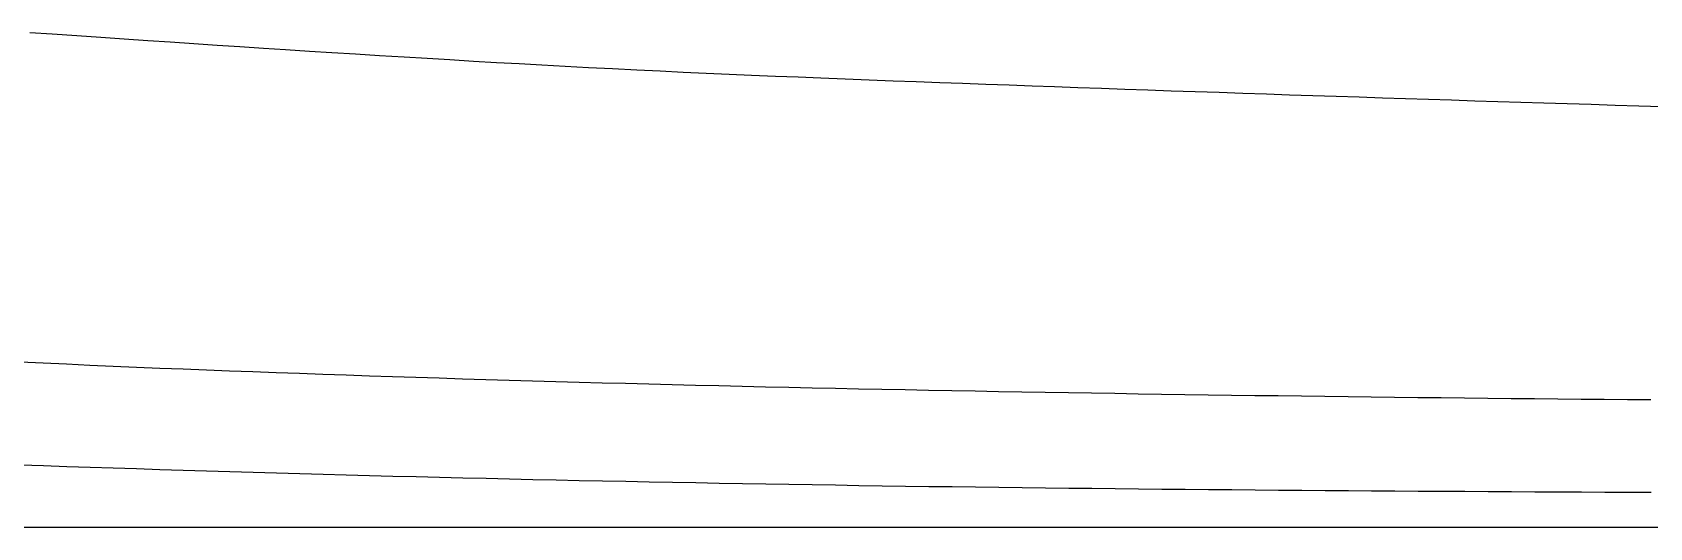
# Model space of a CAD drawing. Extents: x -4 to 218, y -16 to 16.
# Drawn here: x 72.39 to 79.33, y -15.92 to -13.79 of the extents above; entities that cross this region are included whole.
import ezdxf

# ---------------------------------------------------------------- set-up
doc = ezdxf.new("R2010")
doc.units = 0
doc.header["$MEASUREMENT"] = 0
doc.layers.add('Waterlines', color=7, linetype='Continuous')

msp = doc.modelspace()

# ---------------------------------------------------------------- linework, layer by layer
at = {"layer": 'Waterlines', "color": 135}
for points in [[(72.37965, -13.79432), (72.47485, -13.801), (72.58097, -13.80839), (72.68435, -13.81552), (72.78436, -13.82235), (72.88612, -13.82925), (72.98235, -13.83572), (73.08387, -13.84248), (73.18338, -13.84905), (73.28072, -13.85542), (73.38193, -13.86198), (73.47716, -13.8681), (73.57899, -13.87458), (73.67471, -13.88062), (73.77645, -13.88696), (73.87949, -13.89332), (73.98512, -13.89976), (74.08455, -13.90575), (74.18174, -13.91152), (74.28348, -13.91748), (74.3824, -13.92318), (74.47919, -13.92865), (74.57647, -13.93404), (74.6767, -13.93946), (74.77685, -13.94474), (74.87979, -13.95001), (74.98365, -13.95516), (75.0844, -13.96001), (75.18347, -13.96463), (75.28192, -13.96909), (75.38017, -13.97342), (75.47685, -13.97757), (75.57843, -13.98182), (75.67656, -13.98584), (75.77337, -13.98973), (75.87797, -13.99386), (75.98164, -13.99789), (76.08432, -14.00183), (76.18247, -14.00555), (76.28432, -14.00937), (76.381, -14.01296), (76.48113, -14.01664), (76.58165, -14.0203), (76.68078, -14.02388), (76.77644, -14.02731), (76.87698, -14.03088), (76.97756, -14.03443), (77.0777, -14.03793), (77.177, -14.04138), (77.27678, -14.04483), (77.38032, -14.04837), (77.48308, -14.05187), (77.58433, -14.05529), (77.68536, -14.05868), (77.78516, -14.06201), (77.88515, -14.06533), (77.98464, -14.0686), (78.08363, -14.07184), (78.18311, -14.07508), (78.28202, -14.07828), (78.38158, -14.08148), (78.48034, -14.08463), (78.57929, -14.08777), (78.67828, -14.09089), (78.77732, -14.09399), (78.87643, -14.09708), (78.9761, -14.10016), (79.07976, -14.10334), (79.1823, -14.10647), (79.28328, -14.10953), (79.38328, -14.11254)], [(79.33566, -15.37232), (79.23573, -15.3715), (79.13564, -15.37064), (79.03566, -15.36976), (78.93559, -15.36885), (78.83566, -15.36791), (78.73567, -15.36693), (78.63567, -15.36593), (78.53562, -15.36489), (78.43562, -15.36383), (78.33562, -15.36273), (78.23563, -15.36159), (78.13564, -15.36043), (78.03574, -15.35923), (77.93563, -15.35799), (77.83565, -15.35673), (77.73565, -15.35542), (77.63564, -15.35409), (77.53566, -15.35271), (77.43558, -15.3513), (77.33569, -15.34986), (77.23575, -15.34838), (77.13577, -15.34686), (77.0358, -15.3453), (76.93573, -15.3437), (76.83569, -15.34206), (76.73573, -15.34039), (76.63577, -15.33868), (76.53577, -15.33692), (76.43584, -15.33512), (76.33583, -15.33328), (76.23575, -15.3314), (76.13582, -15.32948), (76.03568, -15.3275), (75.93572, -15.32549), (75.83591, -15.32343), (75.73602, -15.32131), (75.63599, -15.31915), (75.5361, -15.31693), (75.43606, -15.31465), (75.33608, -15.31232), (75.23607, -15.30993), (75.13601, -15.30747), (75.036, -15.30496), (74.93601, -15.30238), (74.83607, -15.29974), (74.7361, -15.29704), (74.63617, -15.29427), (74.53623, -15.29143), (74.43627, -15.28853), (74.33622, -15.28556), (74.23634, -15.28252), (74.13641, -15.27942), (74.03641, -15.27625), (73.93636, -15.27301), (73.8363, -15.26971), (73.73637, -15.26634), (73.63664, -15.26291), (73.53671, -15.2594), (73.4367, -15.25582), (73.33678, -15.25217), (73.23666, -15.24843), (73.13689, -15.24462), (73.03689, -15.2407), (72.93706, -15.23669), (72.83714, -15.23255), (72.73701, -15.22828), (72.63726, -15.22387), (72.5372, -15.21929), (72.43734, -15.21455), (72.33746, -15.20967)], [(79.33721, -15.76994), (79.23723, -15.76951), (79.13721, -15.76907), (79.0373, -15.76861), (78.93714, -15.76813), (78.83727, -15.76763), (78.73721, -15.76711), (78.63728, -15.76657), (78.53735, -15.766), (78.43711, -15.76542), (78.33713, -15.7648), (78.23725, -15.76417), (78.13722, -15.76351), (78.03722, -15.76282), (77.93727, -15.7621), (77.8372, -15.76135), (77.73727, -15.76057), (77.63723, -15.75976), (77.53714, -15.75892), (77.43718, -15.75805), (77.33707, -15.75714), (77.23711, -15.7562), (77.13722, -15.75522), (77.03723, -15.7542), (76.93714, -15.75315), (76.83723, -15.75206), (76.73715, -15.75092), (76.63717, -15.74975), (76.53724, -15.74854), (76.43712, -15.74728), (76.33722, -15.74599), (76.2371, -15.74465), (76.13716, -15.74326), (76.03707, -15.74183), (75.93709, -15.74036), (75.83707, -15.73885), (75.73707, -15.73728), (75.63702, -15.73567), (75.537, -15.73401), (75.43709, -15.73231), (75.33701, -15.73055), (75.237, -15.72875), (75.13726, -15.7269), (75.03729, -15.72499), (74.93727, -15.72303), (74.83739, -15.72101), (74.73734, -15.71894), (74.63731, -15.71682), (74.53732, -15.71464), (74.43729, -15.71239), (74.33734, -15.7101), (74.2373, -15.70774), (74.13732, -15.70532), (74.03734, -15.70284), (73.93745, -15.70031), (73.83746, -15.69772), (73.73741, -15.69507), (73.63747, -15.69236), (73.53745, -15.6896), (73.43739, -15.68677), (73.33752, -15.6839), (73.23768, -15.68097), (73.1377, -15.67798), (73.03766, -15.67494), (72.93775, -15.67184), (72.83779, -15.66869), (72.73766, -15.66548), (72.6377, -15.66221), (72.53783, -15.65889), (72.43788, -15.6555), (72.33795, -15.65205)], [(79.41046, -15.92031), (79.31006, -15.92031), (79.21066, -15.92031), (79.11068, -15.92031), (79.01018, -15.92031), (78.90916, -15.92031), (78.80972, -15.92031), (78.70929, -15.92031), (78.60947, -15.92031), (78.50978, -15.92031), (78.40923, -15.92031), (78.30832, -15.92031), (78.20887, -15.92031), (78.10892, -15.92031), (78.00838, -15.92031), (77.90836, -15.92031), (77.80847, -15.92031), (77.70802, -15.92031), (77.60742, -15.92031), (77.5078, -15.92031), (77.40797, -15.92031), (77.30783, -15.92031), (77.20712, -15.92031), (77.10692, -15.92031), (77.00701, -15.92031), (76.90656, -15.92031), (76.80632, -15.92031), (76.7069, -15.92031), (76.60692, -15.92031), (76.50676, -15.92031), (76.40604, -15.92031), (76.30548, -15.92031), (76.20548, -15.92031), (76.10497, -15.92031), (76.00525, -15.92031), (75.90581, -15.92031), (75.80602, -15.92031), (75.70587, -15.92031), (75.60491, -15.92031), (75.50426, -15.92031), (75.40399, -15.92031), (75.30347, -15.92031), (75.20435, -15.92031), (75.1048, -15.92031), (75.00498, -15.92031), (74.90468, -15.92031), (74.80395, -15.92031), (74.70265, -15.92031), (74.6024, -15.92031), (74.5023, -15.92031), (74.40312, -15.92031), (74.30376, -15.92031), (74.20372, -15.92031), (74.10378, -15.92031), (74.00292, -15.92031), (73.90141, -15.92031), (73.80063, -15.92031), (73.70099, -15.92031), (73.60213, -15.92031), (73.50276, -15.92031), (73.40285, -15.92031), (73.30247, -15.92031), (73.20148, -15.92031), (73.10052, -15.92031), (72.99909, -15.92031), (72.89997, -15.92031), (72.80089, -15.92031), (72.70135, -15.92031), (72.64938, -15.92031), (72.59981, -15.92033), (72.49907, -15.92044), (72.40086, -15.92054), (72.30088, -15.92063)], [(79.40262, -15.92031), (79.30244, -15.92031), (79.20262, -15.92031), (79.10249, -15.92031), (79.0026, -15.92031), (78.90245, -15.92031), (78.80253, -15.92031), (78.70251, -15.92031), (78.60263, -15.92031), (78.50257, -15.92031), (78.40256, -15.92031), (78.30251, -15.92031), (78.2025, -15.92031), (78.10257, -15.92031), (78.00246, -15.92031), (77.9026, -15.92031), (77.80252, -15.92031), (77.70242, -15.92031), (77.60258, -15.92031), (77.50259, -15.92031), (77.40237, -15.92031), (77.30252, -15.92031), (77.20253, -15.92031), (77.10246, -15.92031), (77.0026, -15.92031), (76.90247, -15.92031), (76.80255, -15.92031), (76.70253, -15.92031), (76.60259, -15.92031), (76.50246, -15.92031), (76.4024, -15.92031), (76.30247, -15.92031), (76.20238, -15.92031), (76.10246, -15.92031), (76.0024, -15.92031), (75.90248, -15.92031), (75.80221, -15.92031), (75.70239, -15.92031), (75.60234, -15.92031), (75.50243, -15.92031), (75.40231, -15.92031), (75.30231, -15.92031), (75.20224, -15.92031), (75.10242, -15.92031), (75.00234, -15.92031), (74.90225, -15.92031), (74.8023, -15.92031), (74.70216, -15.92031), (74.60213, -15.92031), (74.50217, -15.92031), (74.4024, -15.92031), (74.30222, -15.92031), (74.20229, -15.92031), (74.10228, -15.92031), (74.00246, -15.92031), (73.90221, -15.92031), (73.80222, -15.92031), (73.70221, -15.92031), (73.60211, -15.92031), (73.50209, -15.92031), (73.40237, -15.92031), (73.30225, -15.92031), (73.20216, -15.92031), (73.10212, -15.92031), (73.00204, -15.92031), (72.90211, -15.92031), (72.80215, -15.92031), (72.70219, -15.92031), (72.60218, -15.92031), (72.50209, -15.92031), (72.4021, -15.92031), (72.30212, -15.92031)], [(79.40947, -15.92031), (79.30962, -15.92031), (79.20986, -15.92031), (79.10984, -15.92031), (79.0099, -15.92031), (78.90997, -15.92031), (78.81009, -15.92031), (78.71002, -15.92031), (78.61021, -15.92031), (78.50999, -15.92031), (78.41008, -15.92031), (78.31009, -15.92031), (78.21014, -15.92031), (78.11008, -15.92031), (78.01006, -15.92031), (77.90997, -15.92031), (77.81004, -15.92031), (77.70996, -15.92031), (77.61003, -15.92031), (77.50999, -15.92031), (77.41, -15.92031), (77.30984, -15.92031), (77.21007, -15.92031), (77.10992, -15.92031), (77.00986, -15.92031), (76.90984, -15.92031), (76.80985, -15.92031), (76.70984, -15.92031), (76.60991, -15.92031), (76.50985, -15.92031), (76.40983, -15.92031), (76.30995, -15.92031), (76.20976, -15.92031), (76.1097, -15.92031), (76.00986, -15.92031), (75.90971, -15.92031), (75.80987, -15.92031), (75.70975, -15.92031), (75.60981, -15.92031), (75.5098, -15.92031), (75.4098, -15.92031), (75.30963, -15.92031), (75.20969, -15.92031), (75.10974, -15.92031), (75.00981, -15.92031), (74.90969, -15.92031), (74.80968, -15.92031), (74.70967, -15.92031), (74.60974, -15.92031), (74.50958, -15.92031), (74.40969, -15.92031), (74.3096, -15.92031), (74.20963, -15.92031), (74.10973, -15.92031), (74.0097, -15.92031), (73.9096, -15.92031), (73.80956, -15.92031), (73.70977, -15.92031), (73.60977, -15.92031), (73.50971, -15.92031), (73.40983, -15.92031), (73.30968, -15.92031), (73.20969, -15.92031), (73.10979, -15.92031), (73.00956, -15.92031), (72.90968, -15.92031), (72.8096, -15.92031), (72.70963, -15.92031), (72.60965, -15.92031), (72.50953, -15.92031), (72.40969, -15.92031), (72.30966, -15.92031)], [(79.41199, -15.92031), (79.31184, -15.92031), (79.21191, -15.92031), (79.11196, -15.92031), (79.01201, -15.92031), (78.912, -15.92031), (78.81188, -15.92031), (78.71184, -15.92031), (78.61192, -15.92031), (78.51197, -15.92031), (78.41203, -15.92031), (78.31186, -15.92031), (78.21184, -15.92031), (78.11198, -15.92031), (78.0119, -15.92031), (77.91206, -15.92031), (77.81196, -15.92031), (77.71207, -15.92031), (77.61201, -15.92031), (77.51191, -15.92031), (77.41193, -15.92031), (77.31186, -15.92031), (77.21187, -15.92031), (77.1118, -15.92031), (77.012, -15.92031), (76.91199, -15.92031), (76.81195, -15.92031), (76.71175, -15.92031), (76.6118, -15.92031), (76.5119, -15.92031), (76.41172, -15.92031), (76.31159, -15.92031), (76.2118, -15.92031), (76.11169, -15.92031), (76.01167, -15.92031), (75.91142, -15.92031), (75.81168, -15.92031), (75.71159, -15.92031), (75.61153, -15.92031), (75.5116, -15.92031), (75.41151, -15.92031), (75.31153, -15.92031), (75.21169, -15.92031), (75.1116, -15.92031), (75.0116, -15.92031), (74.91177, -15.92031), (74.81172, -15.92031), (74.71169, -15.92031), (74.61159, -15.92031), (74.51173, -15.92031), (74.41173, -15.92031), (74.31165, -15.92031), (74.21179, -15.92031), (74.11165, -15.92031), (74.01175, -15.92031), (73.91179, -15.92031), (73.81179, -15.92031), (73.71169, -15.92031), (73.61182, -15.92031), (73.51189, -15.92031), (73.41174, -15.92031), (73.31178, -15.92031), (73.21171, -15.92031), (73.11176, -15.92031), (73.01175, -15.92031), (72.91167, -15.92031), (72.81161, -15.92031), (72.71169, -15.92031), (72.61154, -15.92031), (72.51161, -15.92031), (72.41164, -15.92031), (72.31156, -15.92031)], [(79.42106, -15.92031), (79.32092, -15.92031), (79.22078, -15.92031), (79.12053, -15.92031), (79.02066, -15.92031), (78.92059, -15.92031), (78.82043, -15.92031), (78.7204, -15.92031), (78.62033, -15.92031), (78.52026, -15.92031), (78.42017, -15.92031), (78.32002, -15.92031), (78.2198, -15.92031), (78.11989, -15.92031), (78.01969, -15.92031), (77.91966, -15.92031), (77.81951, -15.92031), (77.71964, -15.92031), (77.61945, -15.92031), (77.51936, -15.92031), (77.41919, -15.92031), (77.31916, -15.92031), (77.2191, -15.92031), (77.11893, -15.92031), (77.01889, -15.92031), (76.91885, -15.92031), (76.81873, -15.92031), (76.71875, -15.92031), (76.61847, -15.92031), (76.5183, -15.92031), (76.4183, -15.92031), (76.31824, -15.92031), (76.21807, -15.92031), (76.11812, -15.92031), (76.01796, -15.92031), (75.91772, -15.92031), (75.81769, -15.92031), (75.7177, -15.92031), (75.61742, -15.92031), (75.5174, -15.92031), (75.41738, -15.92031), (75.31749, -15.92031), (75.21724, -15.92031), (75.11721, -15.92031), (75.01707, -15.92031), (74.91708, -15.92031), (74.81702, -15.92031), (74.71675, -15.92031), (74.61658, -15.92031), (74.51653, -15.92031), (74.41648, -15.92031), (74.31638, -15.92031), (74.21626, -15.92031), (74.11622, -15.92031), (74.01612, -15.92031), (73.91587, -15.92031), (73.81597, -15.92031), (73.71577, -15.92031), (73.61582, -15.92031), (73.51547, -15.92031), (73.41563, -15.92031), (73.31562, -15.92031), (73.21543, -15.92031), (73.11528, -15.92031), (73.01536, -15.92031), (72.91518, -15.92031), (72.81516, -15.92031), (72.71495, -15.92031), (72.61495, -15.92031), (72.51486, -15.92031), (72.41481, -15.92031), (72.31467, -15.92031)], [(79.41889, -15.92031), (79.3187, -15.92031), (79.21869, -15.92031), (79.11876, -15.92031), (79.01863, -15.92031), (78.91864, -15.92031), (78.81855, -15.92031), (78.7187, -15.92031), (78.61855, -15.92031), (78.51852, -15.92031), (78.4184, -15.92031), (78.31842, -15.92031), (78.21855, -15.92031), (78.11814, -15.92031), (78.01841, -15.92031), (77.91829, -15.92031), (77.8182, -15.92031), (77.71816, -15.92031), (77.61807, -15.92031), (77.51817, -15.92031), (77.41827, -15.92031), (77.31801, -15.92031), (77.21787, -15.92031), (77.11782, -15.92031), (77.01796, -15.92031), (76.91772, -15.92031), (76.81788, -15.92031), (76.71772, -15.92031), (76.61761, -15.92031), (76.51762, -15.92031), (76.41773, -15.92031), (76.31762, -15.92031), (76.21758, -15.92031), (76.11752, -15.92031), (76.01753, -15.92031), (75.91742, -15.92031), (75.81744, -15.92031), (75.71739, -15.92031), (75.61726, -15.92031), (75.51729, -15.92031), (75.41732, -15.92031), (75.31716, -15.92031), (75.21719, -15.92031), (75.11715, -15.92031), (75.01717, -15.92031), (74.91702, -15.92031), (74.81691, -15.92031), (74.71694, -15.92031), (74.61681, -15.92031), (74.51678, -15.92031), (74.4167, -15.92031), (74.31683, -15.92031), (74.21685, -15.92031), (74.1167, -15.92031), (74.01668, -15.92031), (73.91665, -15.92031), (73.81658, -15.92031), (73.71661, -15.92031), (73.61648, -15.92031), (73.51646, -15.92031), (73.41647, -15.92031), (73.31633, -15.92031), (73.21635, -15.92031), (73.11625, -15.92031), (73.01621, -15.92031), (72.9162, -15.92031), (72.81618, -15.92031), (72.71615, -15.92031), (72.61603, -15.92031), (72.51597, -15.92031), (72.416, -15.92031), (72.31586, -15.92031)], [(79.4184, -15.92031), (79.31847, -15.92031), (79.21857, -15.92031), (79.11845, -15.92031), (79.0184, -15.92031), (78.91831, -15.92031), (78.81843, -15.92031), (78.71832, -15.92031), (78.61838, -15.92031), (78.51838, -15.92031), (78.41838, -15.92031), (78.31823, -15.92031), (78.21856, -15.92031), (78.11848, -15.92031), (78.01846, -15.92031), (77.91845, -15.92031), (77.81845, -15.92031), (77.71828, -15.92031), (77.6184, -15.92031), (77.5185, -15.92031), (77.41841, -15.92031), (77.31839, -15.92031), (77.21818, -15.92031), (77.11834, -15.92031), (77.01823, -15.92031), (76.91815, -15.92031), (76.81831, -15.92031), (76.71832, -15.92031), (76.61829, -15.92031), (76.51826, -15.92031), (76.41824, -15.92031), (76.31821, -15.92031), (76.21806, -15.92031), (76.11794, -15.92031), (76.01801, -15.92031), (75.91779, -15.92031), (75.81763, -15.92031), (75.7179, -15.92031), (75.61782, -15.92031), (75.51798, -15.92031), (75.41814, -15.92031), (75.31814, -15.92031), (75.21825, -15.92031), (75.1182, -15.92031), (75.01808, -15.92031), (74.91821, -15.92031), (74.81812, -15.92031), (74.71812, -15.92031), (74.61821, -15.92031), (74.51801, -15.92031), (74.41806, -15.92031), (74.31802, -15.92031), (74.21808, -15.92031), (74.1181, -15.92031), (74.0179, -15.92031), (73.91819, -15.92031), (73.81794, -15.92031), (73.71795, -15.92031), (73.61792, -15.92031), (73.51802, -15.92031), (73.41788, -15.92031), (73.31784, -15.92031), (73.2179, -15.92031), (73.11775, -15.92031), (73.01769, -15.92031), (72.91777, -15.92031), (72.81783, -15.92031), (72.71787, -15.92031), (72.61779, -15.92031), (72.51778, -15.92031), (72.41799, -15.92031), (72.31791, -15.92031)], [(79.42485, -15.92031), (79.32478, -15.92031), (79.22475, -15.92031), (79.12468, -15.92031), (79.02471, -15.92031), (78.9246, -15.92031), (78.82495, -15.92031), (78.72475, -15.92031), (78.62469, -15.92031), (78.52482, -15.92031), (78.42484, -15.92031), (78.32469, -15.92031), (78.22475, -15.92031), (78.12469, -15.92031), (78.02469, -15.92031), (77.92467, -15.92031), (77.8246, -15.92031), (77.72467, -15.92031), (77.62472, -15.92031), (77.52472, -15.92031), (77.42472, -15.92031), (77.32479, -15.92031), (77.22478, -15.92031), (77.12473, -15.92031), (77.0246, -15.92031), (76.9246, -15.92031), (76.82446, -15.92031), (76.72456, -15.92031), (76.6245, -15.92031), (76.52473, -15.92031), (76.42455, -15.92031), (76.32474, -15.92031), (76.22456, -15.92031), (76.12472, -15.92031), (76.02444, -15.92031), (75.92449, -15.92031), (75.82461, -15.92031), (75.72465, -15.92031), (75.62463, -15.92031), (75.52457, -15.92031), (75.42459, -15.92031), (75.32473, -15.92031), (75.22456, -15.92031), (75.1244, -15.92031), (75.02454, -15.92031), (74.92451, -15.92031), (74.82452, -15.92031), (74.72456, -15.92031), (74.6245, -15.92031), (74.52443, -15.92031), (74.42437, -15.92031), (74.32457, -15.92031), (74.2244, -15.92031), (74.1245, -15.92031), (74.02457, -15.92031), (73.92427, -15.92031), (73.82439, -15.92031), (73.72439, -15.92031), (73.62437, -15.92031), (73.52431, -15.92031), (73.42455, -15.92031), (73.32451, -15.92031), (73.22433, -15.92031), (73.12443, -15.92031), (73.02453, -15.92031), (72.92445, -15.92031), (72.82444, -15.92031), (72.72432, -15.92031), (72.62447, -15.92031), (72.52434, -15.92031), (72.42445, -15.92031), (72.3244, -15.92031)], [(79.33362, -15.92031), (79.23367, -15.92031), (79.13354, -15.92031), (79.03333, -15.92031), (78.93332, -15.92031), (78.83332, -15.92031), (78.73325, -15.92031), (78.63299, -15.92031), (78.53287, -15.92031), (78.43289, -15.92031), (78.33285, -15.92031), (78.23298, -15.92031), (78.13277, -15.92031), (78.03255, -15.92031), (77.93252, -15.92031), (77.83248, -15.92031), (77.7324, -15.92031), (77.63242, -15.92031), (77.53232, -15.92031), (77.43219, -15.92031), (77.33215, -15.92031), (77.23206, -15.92031), (77.13193, -15.92031), (77.03181, -15.92031), (76.93176, -15.92031), (76.83178, -15.92031), (76.7316, -15.92031), (76.63145, -15.92031), (76.53149, -15.92031), (76.43137, -15.92031), (76.33138, -15.92031), (76.23122, -15.92031), (76.131, -15.92031), (76.03124, -15.92031), (75.93127, -15.92031), (75.83105, -15.92031), (75.73105, -15.92031), (75.63084, -15.92031), (75.53094, -15.92031), (75.43082, -15.92031), (75.33066, -15.92031), (75.23069, -15.92031), (75.13059, -15.92031), (75.03046, -15.92031), (74.93032, -15.92031), (74.83038, -15.92031), (74.73023, -15.92031), (74.63004, -15.92031), (74.53001, -15.92031), (74.42988, -15.92031), (74.32987, -15.92031), (74.2298, -15.92031), (74.12982, -15.92031), (74.02982, -15.92031), (73.92973, -15.92031), (73.8297, -15.92031), (73.72958, -15.92031), (73.62952, -15.92031), (73.52936, -15.92031), (73.42927, -15.92031), (73.3291, -15.92031), (73.22916, -15.92031), (73.12913, -15.92031), (73.02898, -15.92031), (72.92894, -15.92031), (72.8287, -15.92031), (72.72869, -15.92031), (72.62862, -15.92031), (72.52866, -15.92031), (72.42857, -15.92031), (72.32839, -15.92031)], [(79.33024, -15.92031), (79.23016, -15.92031), (79.13032, -15.92031), (79.03006, -15.92031), (78.93009, -15.92031), (78.83018, -15.92031), (78.73022, -15.92031), (78.63005, -15.92031), (78.52998, -15.92031), (78.43006, -15.92031), (78.3299, -15.92031), (78.23003, -15.92031), (78.13004, -15.92031), (78.02988, -15.92031), (77.9299, -15.92031), (77.82996, -15.92031), (77.7298, -15.92031), (77.62983, -15.92031), (77.52972, -15.92031), (77.42977, -15.92031), (77.32981, -15.92031), (77.22979, -15.92031), (77.12967, -15.92031), (77.02962, -15.92031), (76.92977, -15.92031), (76.8296, -15.92031), (76.72954, -15.92031), (76.62955, -15.92031), (76.52961, -15.92031), (76.4297, -15.92031), (76.32948, -15.92031), (76.22954, -15.92031), (76.12953, -15.92031), (76.02956, -15.92031), (75.9295, -15.92031), (75.82951, -15.92031), (75.72942, -15.92031), (75.62931, -15.92031), (75.52919, -15.92031), (75.42931, -15.92031), (75.3294, -15.92031), (75.22945, -15.92031), (75.12923, -15.92031), (75.02921, -15.92031), (74.92928, -15.92031), (74.82918, -15.92031), (74.72923, -15.92031), (74.62917, -15.92031), (74.52904, -15.92031), (74.42918, -15.92031), (74.32912, -15.92031), (74.22904, -15.92031), (74.12901, -15.92031), (74.02916, -15.92031), (73.92908, -15.92031), (73.82906, -15.92031), (73.72905, -15.92031), (73.62896, -15.92031), (73.529, -15.92031), (73.42899, -15.92031), (73.32882, -15.92031), (73.2288, -15.92031), (73.12888, -15.92031), (73.02863, -15.92031), (72.92879, -15.92031), (72.82866, -15.92031), (72.7288, -15.92031), (72.62868, -15.92031), (72.52865, -15.92031), (72.42859, -15.92031), (72.32848, -15.92031)], [(79.34452, -15.92031), (79.24453, -15.92031), (79.14454, -15.92031), (79.0444, -15.92031), (78.9445, -15.92031), (78.84448, -15.92031), (78.74435, -15.92031), (78.64449, -15.92031), (78.54444, -15.92031), (78.44447, -15.92031), (78.34451, -15.92031), (78.24435, -15.92031), (78.14436, -15.92031), (78.04436, -15.92031), (77.94446, -15.92031), (77.84427, -15.92031), (77.74435, -15.92031), (77.64436, -15.92031), (77.5443, -15.92031), (77.4443, -15.92031), (77.34431, -15.92031), (77.2444, -15.92031), (77.14428, -15.92031), (77.04436, -15.92031), (76.94424, -15.92031), (76.84432, -15.92031), (76.74436, -15.92031), (76.64433, -15.92031), (76.54421, -15.92031), (76.44414, -15.92031), (76.34422, -15.92031), (76.24439, -15.92031), (76.14416, -15.92031), (76.04415, -15.92031), (75.94417, -15.92031), (75.84419, -15.92031), (75.74413, -15.92031), (75.64422, -15.92031), (75.5443, -15.92031), (75.44431, -15.92031), (75.34428, -15.92031), (75.24432, -15.92031), (75.14411, -15.92031), (75.04428, -15.92031), (74.94422, -15.92031), (74.84417, -15.92031), (74.74421, -15.92031), (74.64421, -15.92031), (74.54416, -15.92031), (74.44417, -15.92031), (74.34417, -15.92031), (74.24417, -15.92031), (74.14414, -15.92031), (74.044, -15.92031), (73.94406, -15.92031), (73.84394, -15.92031), (73.74412, -15.92031), (73.64404, -15.92031), (73.5439, -15.92031), (73.44414, -15.92031), (73.34393, -15.92031), (73.24417, -15.92031), (73.14387, -15.92031), (73.04375, -15.92031), (72.94413, -15.92031), (72.84425, -15.92031), (72.74406, -15.92031), (72.64396, -15.92031), (72.54411, -15.92031), (72.44394, -15.92031), (72.34402, -15.92031)], [(79.35497, -15.92031), (79.25513, -15.92031), (79.15491, -15.92031), (79.05499, -15.92031), (78.95509, -15.92031), (78.85491, -15.92031), (78.75483, -15.92031), (78.65486, -15.92031), (78.55484, -15.92031), (78.45499, -15.92031), (78.35486, -15.92031), (78.25482, -15.92031), (78.15485, -15.92031), (78.05485, -15.92031), (77.95486, -15.92031), (77.85479, -15.92031), (77.75488, -15.92031), (77.65474, -15.92031), (77.5546, -15.92031), (77.4548, -15.92031), (77.35464, -15.92031), (77.25467, -15.92031), (77.15473, -15.92031), (77.05481, -15.92031), (76.9547, -15.92031), (76.85459, -15.92031), (76.75471, -15.92031), (76.65469, -15.92031), (76.55453, -15.92031), (76.45448, -15.92031), (76.35468, -15.92031), (76.25463, -15.92031), (76.15453, -15.92031), (76.05459, -15.92031), (75.9547, -15.92031), (75.85461, -15.92031), (75.75461, -15.92031), (75.65464, -15.92031), (75.55472, -15.92031), (75.45466, -15.92031), (75.35456, -15.92031), (75.25478, -15.92031), (75.1547, -15.92031), (75.05457, -15.92031), (74.95454, -15.92031), (74.85444, -15.92031), (74.75459, -15.92031), (74.65467, -15.92031), (74.55456, -15.92031), (74.45444, -15.92031), (74.35453, -15.92031), (74.25465, -15.92031), (74.15456, -15.92031), (74.0545, -15.92031), (73.95441, -15.92031), (73.85442, -15.92031), (73.75446, -15.92031), (73.6544, -15.92031), (73.55446, -15.92031), (73.45434, -15.92031), (73.35438, -15.92031), (73.25443, -15.92031), (73.15437, -15.92031), (73.05424, -15.92031), (72.95448, -15.92031), (72.85442, -15.92031), (72.75435, -15.92031), (72.65427, -15.92031), (72.55436, -15.92031), (72.45437, -15.92031), (72.35431, -15.92031)], [(79.36058, -15.92031), (79.26048, -15.92031), (79.1606, -15.92031), (79.06058, -15.92031), (78.96052, -15.92031), (78.86053, -15.92031), (78.76061, -15.92031), (78.66048, -15.92031), (78.56055, -15.92031), (78.46059, -15.92031), (78.36051, -15.92031), (78.26048, -15.92031), (78.16071, -15.92031), (78.06061, -15.92031), (77.96057, -15.92031), (77.86041, -15.92031), (77.76044, -15.92031), (77.66049, -15.92031), (77.56045, -15.92031), (77.46049, -15.92031), (77.36031, -15.92031), (77.26043, -15.92031), (77.16046, -15.92031), (77.06049, -15.92031), (76.96054, -15.92031), (76.86055, -15.92031), (76.76045, -15.92031), (76.66024, -15.92031), (76.56036, -15.92031), (76.46038, -15.92031), (76.36033, -15.92031), (76.26033, -15.92031), (76.16032, -15.92031), (76.06049, -15.92031), (75.96021, -15.92031), (75.86021, -15.92031), (75.76039, -15.92031), (75.66028, -15.92031), (75.56033, -15.92031), (75.46035, -15.92031), (75.3604, -15.92031), (75.26028, -15.92031), (75.16023, -15.92031), (75.06033, -15.92031), (74.96033, -15.92031), (74.86025, -15.92031), (74.76023, -15.92031), (74.66032, -15.92031), (74.56013, -15.92031), (74.46032, -15.92031), (74.36028, -15.92031), (74.26012, -15.92031), (74.16019, -15.92031), (74.06054, -15.92031), (73.96018, -15.92031), (73.86023, -15.92031), (73.76037, -15.92031), (73.66032, -15.92031), (73.5603, -15.92031), (73.46022, -15.92031), (73.36024, -15.92031), (73.26008, -15.92031), (73.16017, -15.92031), (73.06021, -15.92031), (72.96008, -15.92031), (72.85999, -15.92031), (72.76013, -15.92031), (72.66007, -15.92031), (72.56007, -15.92031), (72.46012, -15.92031), (72.35998, -15.92031)], [(79.36153, -15.92031), (79.26157, -15.92031), (79.16154, -15.92031), (79.0616, -15.92031), (78.96152, -15.92031), (78.86142, -15.92031), (78.76151, -15.92031), (78.66161, -15.92031), (78.56155, -15.92031), (78.46146, -15.92031), (78.36163, -15.92031), (78.26144, -15.92031), (78.16154, -15.92031), (78.06158, -15.92031), (77.96162, -15.92031), (77.8615, -15.92031), (77.76155, -15.92031), (77.66157, -15.92031), (77.56143, -15.92031), (77.46145, -15.92031), (77.36157, -15.92031), (77.26153, -15.92031), (77.16152, -15.92031), (77.06156, -15.92031), (76.96139, -15.92031), (76.8615, -15.92031), (76.7615, -15.92031), (76.66132, -15.92031), (76.56117, -15.92031), (76.4613, -15.92031), (76.36118, -15.92031), (76.26087, -15.92031), (76.16094, -15.92031), (76.06095, -15.92031), (75.96119, -15.92031), (75.86136, -15.92031), (75.76134, -15.92031), (75.66144, -15.92031), (75.56148, -15.92031), (75.46159, -15.92031), (75.36152, -15.92031), (75.26138, -15.92031), (75.16148, -15.92031), (75.06146, -15.92031), (74.96156, -15.92031), (74.86148, -15.92031), (74.76147, -15.92031), (74.66142, -15.92031), (74.56155, -15.92031), (74.46154, -15.92031), (74.36135, -15.92031), (74.26144, -15.92031), (74.16151, -15.92031), (74.06155, -15.92031), (73.96147, -15.92031), (73.86151, -15.92031), (73.76128, -15.92031), (73.66139, -15.92031), (73.56133, -15.92031), (73.46138, -15.92031), (73.3614, -15.92031), (73.26146, -15.92031), (73.16135, -15.92031), (73.06139, -15.92031), (72.9614, -15.92031), (72.86134, -15.92031), (72.76125, -15.92031), (72.66135, -15.92031), (72.56137, -15.92031), (72.46133, -15.92031), (72.36141, -15.92031)], [(79.36362, -15.92031), (79.26367, -15.92031), (79.16347, -15.92031), (79.06348, -15.92031), (78.96349, -15.92031), (78.86346, -15.92031), (78.76357, -15.92031), (78.66354, -15.92031), (78.56343, -15.92031), (78.46358, -15.92031), (78.36355, -15.92031), (78.26353, -15.92031), (78.1635, -15.92031), (78.06347, -15.92031), (77.96349, -15.92031), (77.86342, -15.92031), (77.76332, -15.92031), (77.66335, -15.92031), (77.56333, -15.92031), (77.46334, -15.92031), (77.36336, -15.92031), (77.26332, -15.92031), (77.16341, -15.92031), (77.06339, -15.92031), (76.96326, -15.92031), (76.8633, -15.92031), (76.7634, -15.92031), (76.66331, -15.92031), (76.56314, -15.92031), (76.46325, -15.92031), (76.36321, -15.92031), (76.26311, -15.92031), (76.16316, -15.92031), (76.06296, -15.92031), (75.96313, -15.92031), (75.86316, -15.92031), (75.76321, -15.92031), (75.66322, -15.92031), (75.56318, -15.92031), (75.4631, -15.92031), (75.3632, -15.92031), (75.26308, -15.92031), (75.16304, -15.92031), (75.06312, -15.92031), (74.96306, -15.92031), (74.86311, -15.92031), (74.76292, -15.92031), (74.66281, -15.92031), (74.56291, -15.92031), (74.46302, -15.92031), (74.36285, -15.92031), (74.26301, -15.92031), (74.16298, -15.92031), (74.06283, -15.92031), (73.96291, -15.92031), (73.86283, -15.92031), (73.76283, -15.92031), (73.6628, -15.92031), (73.56275, -15.92031), (73.46272, -15.92031), (73.36265, -15.92031), (73.26273, -15.92031), (73.16269, -15.92031), (73.06271, -15.92031), (72.96272, -15.92031), (72.86269, -15.92031), (72.76254, -15.92031), (72.66261, -15.92031), (72.56252, -15.92031), (72.46238, -15.92031), (72.36249, -15.92031)], [(79.37698, -15.92031), (79.27686, -15.92031), (79.17691, -15.92031), (79.07673, -15.92031), (78.97665, -15.92031), (78.87647, -15.92031), (78.77669, -15.92031), (78.67628, -15.92031), (78.57635, -15.92031), (78.47639, -15.92031), (78.37629, -15.92031), (78.27627, -15.92031), (78.17618, -15.92031), (78.07596, -15.92031), (77.97614, -15.92031), (77.87606, -15.92031), (77.77589, -15.92031), (77.6758, -15.92031), (77.57581, -15.92031), (77.47572, -15.92031), (77.37566, -15.92031), (77.2756, -15.92031), (77.17552, -15.92031), (77.07542, -15.92031), (76.9754, -15.92031), (76.87527, -15.92031), (76.77531, -15.92031), (76.67526, -15.92031), (76.57505, -15.92031), (76.47507, -15.92031), (76.37502, -15.92031), (76.27505, -15.92031), (76.17493, -15.92031), (76.07485, -15.92031), (75.97465, -15.92031), (75.87456, -15.92031), (75.77464, -15.92031), (75.67458, -15.92031), (75.57439, -15.92031), (75.4744, -15.92031), (75.37421, -15.92031), (75.27445, -15.92031), (75.1743, -15.92031), (75.07414, -15.92031), (74.97411, -15.92031), (74.87408, -15.92031), (74.77399, -15.92031), (74.67385, -15.92031), (74.57379, -15.92031), (74.47365, -15.92031), (74.37362, -15.92031), (74.27356, -15.92031), (74.17353, -15.92031), (74.07353, -15.92031), (73.97337, -15.92031), (73.87344, -15.92031), (73.77323, -15.92031), (73.67333, -15.92031), (73.5732, -15.92031), (73.47305, -15.92031), (73.37312, -15.92031), (73.27303, -15.92031), (73.17298, -15.92031), (73.0727, -15.92031), (72.97267, -15.92031), (72.87273, -15.92031), (72.77266, -15.92031), (72.67251, -15.92031), (72.57231, -15.92031), (72.47233, -15.92031), (72.37234, -15.92031)], [(79.37768, -15.92031), (79.27766, -15.92031), (79.17763, -15.92031), (79.07742, -15.92031), (78.97751, -15.92031), (78.87737, -15.92031), (78.77737, -15.92031), (78.67714, -15.92031), (78.57711, -15.92031), (78.47707, -15.92031), (78.37714, -15.92031), (78.27709, -15.92031), (78.17677, -15.92031), (78.0768, -15.92031), (77.97672, -15.92031), (77.87677, -15.92031), (77.77667, -15.92031), (77.67671, -15.92031), (77.57668, -15.92031), (77.47657, -15.92031), (77.37647, -15.92031), (77.27636, -15.92031), (77.17625, -15.92031), (77.0762, -15.92031), (76.97629, -15.92031), (76.87616, -15.92031), (76.77601, -15.92031), (76.67587, -15.92031), (76.57583, -15.92031), (76.47563, -15.92031), (76.37569, -15.92031), (76.27547, -15.92031), (76.17545, -15.92031), (76.07563, -15.92031), (75.9755, -15.92031), (75.87553, -15.92031), (75.77555, -15.92031), (75.67525, -15.92031), (75.57528, -15.92031), (75.47513, -15.92031), (75.37511, -15.92031), (75.27511, -15.92031), (75.17497, -15.92031), (75.07498, -15.92031), (74.97479, -15.92031), (74.8747, -15.92031), (74.77457, -15.92031), (74.67445, -15.92031), (74.57441, -15.92031), (74.4744, -15.92031), (74.37423, -15.92031), (74.2743, -15.92031), (74.17432, -15.92031), (74.07413, -15.92031), (73.97405, -15.92031), (73.8739, -15.92031), (73.77396, -15.92031), (73.67395, -15.92031), (73.57387, -15.92031), (73.47377, -15.92031), (73.3736, -15.92031), (73.27376, -15.92031), (73.17344, -15.92031), (73.07349, -15.92031), (72.97345, -15.92031), (72.87337, -15.92031), (72.77333, -15.92031), (72.67319, -15.92031), (72.57302, -15.92031), (72.47293, -15.92031), (72.37293, -15.92031)], [(79.38297, -15.92031), (79.28299, -15.92031), (79.18302, -15.92031), (79.08286, -15.92031), (78.98291, -15.92031), (78.88298, -15.92031), (78.78282, -15.92031), (78.68279, -15.92031), (78.58287, -15.92031), (78.48267, -15.92031), (78.38284, -15.92031), (78.28286, -15.92031), (78.18287, -15.92031), (78.0827, -15.92031), (77.98278, -15.92031), (77.88273, -15.92031), (77.78271, -15.92031), (77.68257, -15.92031), (77.58271, -15.92031), (77.48254, -15.92031), (77.38248, -15.92031), (77.28264, -15.92031), (77.18263, -15.92031), (77.08239, -15.92031), (76.9825, -15.92031), (76.88247, -15.92031), (76.78243, -15.92031), (76.68235, -15.92031), (76.58231, -15.92031), (76.48226, -15.92031), (76.38227, -15.92031), (76.28231, -15.92031), (76.18221, -15.92031), (76.08226, -15.92031), (75.9822, -15.92031), (75.88222, -15.92031), (75.78226, -15.92031), (75.68227, -15.92031), (75.58212, -15.92031), (75.48207, -15.92031), (75.382, -15.92031), (75.28203, -15.92031), (75.18207, -15.92031), (75.082, -15.92031), (74.98188, -15.92031), (74.88194, -15.92031), (74.78188, -15.92031), (74.6819, -15.92031), (74.58183, -15.92031), (74.4818, -15.92031), (74.3818, -15.92031), (74.28201, -15.92031), (74.1819, -15.92031), (74.08168, -15.92031), (73.9819, -15.92031), (73.88177, -15.92031), (73.78156, -15.92031), (73.68165, -15.92031), (73.58163, -15.92031), (73.48148, -15.92031), (73.38161, -15.92031), (73.28143, -15.92031), (73.1815, -15.92031), (73.08157, -15.92031), (72.98144, -15.92031), (72.88139, -15.92031), (72.7814, -15.92031), (72.68125, -15.92031), (72.58137, -15.92031), (72.48129, -15.92031), (72.38126, -15.92031)], [(79.39061, -15.92031), (79.29024, -15.92031), (79.19041, -15.92031), (79.09026, -15.92031), (78.99026, -15.92031), (78.89009, -15.92031), (78.79006, -15.92031), (78.69016, -15.92031), (78.59008, -15.92031), (78.48995, -15.92031), (78.39001, -15.92031), (78.29002, -15.92031), (78.18999, -15.92031), (78.08969, -15.92031), (77.98972, -15.92031), (77.88981, -15.92031), (77.78982, -15.92031), (77.68964, -15.92031), (77.58958, -15.92031), (77.48964, -15.92031), (77.38951, -15.92031), (77.28939, -15.92031), (77.1893, -15.92031), (77.08944, -15.92031), (76.98933, -15.92031), (76.88931, -15.92031), (76.78931, -15.92031), (76.68933, -15.92031), (76.58917, -15.92031), (76.48928, -15.92031), (76.38909, -15.92031), (76.28897, -15.92031), (76.18903, -15.92031), (76.08904, -15.92031), (75.98902, -15.92031), (75.88885, -15.92031), (75.78886, -15.92031), (75.68886, -15.92031), (75.58881, -15.92031), (75.48868, -15.92031), (75.38861, -15.92031), (75.28859, -15.92031), (75.1884, -15.92031), (75.08843, -15.92031), (74.98844, -15.92031), (74.88834, -15.92031), (74.78834, -15.92031), (74.68822, -15.92031), (74.58819, -15.92031), (74.4883, -15.92031), (74.38826, -15.92031), (74.28809, -15.92031), (74.18816, -15.92031), (74.08804, -15.92031), (73.98794, -15.92031), (73.88787, -15.92031), (73.78793, -15.92031), (73.68794, -15.92031), (73.58787, -15.92031), (73.48784, -15.92031), (73.38759, -15.92031), (73.28765, -15.92031), (73.1877, -15.92031), (73.08761, -15.92031), (72.98746, -15.92031), (72.88754, -15.92031), (72.78744, -15.92031), (72.68745, -15.92031), (72.58721, -15.92031), (72.48735, -15.92031), (72.38716, -15.92031)]]:
    msp.add_lwpolyline(points, dxfattribs=at)

doc.saveas('drawing.dxf')
